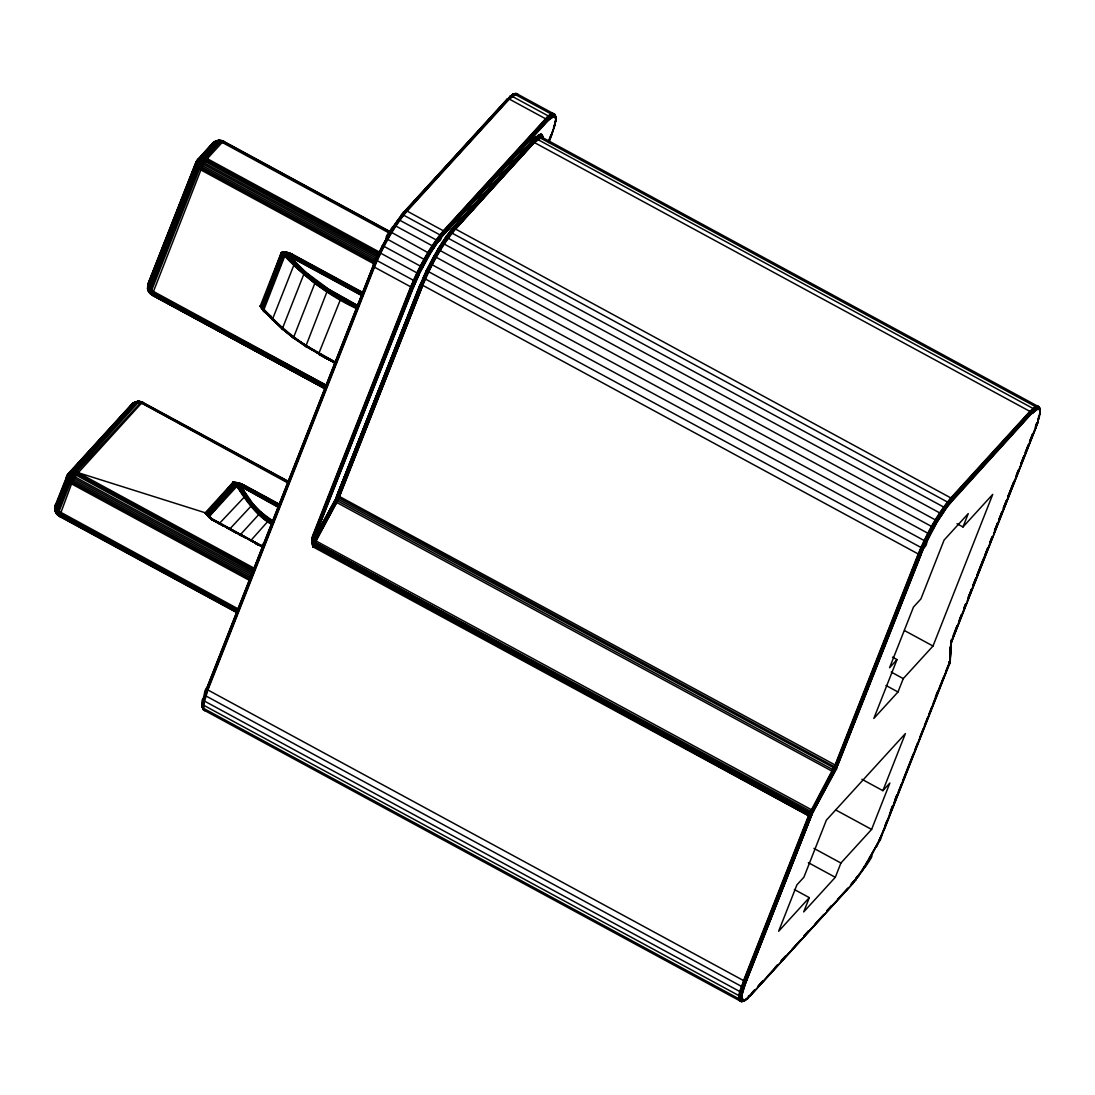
<?xml version="1.0" encoding="UTF-8"?>
<svg xmlns="http://www.w3.org/2000/svg" width="1095" height="1095" viewBox="0 0 1095 1095"><rect width="100%" height="100%" fill="white"/><g stroke="black" fill="none" stroke-linecap="round" stroke-linejoin="round"><path stroke-width="1.5" d="M357.764 308.53C330.649 294.678 303.972 278.281 284.686 254.218L284.44 252.233L281.347 252.589L260.268 306.107L264.388 312.034L271.177 316.359M426.352 260.583L387.822 239.449C383.086 239.299 389.327 229.772 391.846 232.551L430.13 253.876L419.125 274.174L413.636 286.89L313.512 540.122L313.129 546.911L808.521 815.679C811.614 817.719 814.05 812.558 809.78 812.777L313.704 543.709L337.671 497.39L421.808 284.81L918.212 553.961L921.155 554.043L835.8 768.882L338.328 499.375C335.617 497.308 333.961 500.579 337.575 500.921L832.966 769.689C836.115 772.741 839.14 765.966 834.404 766.664L339.012 497.883L336.535 497.363L335.645 498.731M273.668 320.205L263.17 308.845L283.783 253.41L361.87 295.636M363.212 293.501L291.352 254.492L282.578 252.972L261.157 306.97L273.161 320.246L260.323 306.203C263.211 312.185 269.822 313.115 273.408 320.246L260.323 306.203C281.935 329.349 307.325 349.346 336.316 362.938M542.258 134.74L542.572 137.422L540.711 134.74L536.167 137.231L536.673 138.901L1032.886 408.38C1036.5 410.953 1031.476 416.538 1029.861 411.364L534.483 142.596C528.995 139.79 542.107 132.591 533.06 140.406L454.042 226.952L450.483 231.168L451.373 232.756L947.421 502.003L948.9 504.672L1031.271 413.924L1038.375 408.736L1039.579 409.379L1039.935 411.528L1038.525 406.628L541.888 137.203C540.314 136.724 540.15 132.687 542.258 134.74L543.134 137.861L541.327 136.766L539.411 137.354L533.84 142.117L454.822 228.663C440.806 245.348 430.486 264.867 422.081 284.878L338.013 497.472L313.348 544.461L338.341 497.582L422.465 285.015C430.841 265.058 441.148 245.567 455.123 228.937L533.84 142.117M536.92 139.174L455.465 229.156C441.49 245.773 431.197 265.25 422.821 285.193L339.012 497.883L313.088 546.788L312.445 540.218L412.199 287.287C420.48 267.563 430.65 248.319 444.461 231.894L546.72 119.889L554.043 114.551L555.274 115.194L555.658 118.931L554.576 114.25L516.744 93.705L514.472 93.787L508.6 98.837L406.354 210.842C392.421 227.418 382.155 246.827 373.806 266.715L207.256 689.521C206.325 695.517 199.564 704.249 203.766 710.025L740.685 1001.295C743.888 1002.664 747.488 997.956 742.957 1001.213C733.486 1001.282 742.697 985.322 743.56 980.586L809.095 814.269L834.979 765.254L918.212 553.961C926.589 534.018 936.882 514.554 950.857 497.924L1029.861 411.364L1035.377 406.56L1037.28 405.971L1038.868 406.847C1041.454 409.489 1039.306 420.548 1039.935 409.325M284.44 252.233C286.301 251.85 288.45 252.124 287.328 254.259C304.574 277.555 331.415 293.022 356.984 306.477M272.244 524.313C254.834 515.635 245.485 496.678 234.303 482.909L206.106 513.514L209.994 518.168L205.34 512.802L78.073 472.657C73.83 470.658 67.671 472.164 66.425 477.078L67.233 480.103L71.545 483.867L249.879 580.624M861.929 871.196C881.393 840.07 867.254 866.734 861.341 871.155M363.376 293.159L291.489 254.149L286.274 252.206L263.977 309.433L283.4 329.403L282.551 328.199L303.63 274.681L305.888 272.313L328.746 289.258L359.133 306.326M555.822 117.069C554.96 128.307 557.054 116.645 554.576 114.25L553.002 113.36L551.1 113.948L545.584 118.766L443.338 230.771C429.363 247.402 419.07 266.865 410.693 286.822L312.445 536.235C310.419 541.012 313.334 548.746 314.183 539.958L337.041 497.308L420.945 284.727C429.473 264.415 439.957 244.596 454.179 227.678L533.265 141.31L538.849 136.423L542.052 136.492M143.103 403.466L142.761 402.344L141.282 403.425L76.636 474.477L71.545 483.867L59.472 516.429L237.807 613.173M223.982 142.432L223.654 141.31L222.778 141.802L207.297 158.693L201.959 167.206L152.082 295.061L325.886 389.149M202.192 706.973C203.492 696.749 200.234 706.234 203.205 708.136L738.865 998.749L742.054 997.915L743.765 1000.337M202.356 707.329L203.355 700.184L207.01 689.275L373.559 266.468C381.881 246.649 392.106 227.322 405.985 210.801L511.228 95.826L549.485 116.576L549.758 118.794L444.652 233.646L443.338 230.771L407.094 211.102C402.632 208.94 397.211 222.901 405.287 210.911M263.211 310.747L268.207 314.744L267.974 313.978M949.639 663.515C946.039 665.432 952.212 664.966 948.749 661.859M951.322 639.713L950.145 661.38C949.776 663.392 950.569 657.356 949.967 661.708L951.569 639.986L951.692 641.629L1035.678 428.145L1036.897 422.985M1039.963 414.115L1040.113 409.667M204.505 694.244C211.075 680.255 201.302 693.354 205.737 695.845L742.15 986.759L744.449 986.253L811.463 815.748M949.885 650.676L950.063 647.35M949.912 655.932L950.446 645.954M950.241 661.01L951.021 643.285M1038.95 416.47L1037.54 423.204L1038.717 416.182M813.626 810.902L813.065 812.203L810.533 811.244L314.128 541.984L313.088 546.788L313.512 540.122L334.988 501.524L314.183 539.753L311.76 540.15L315.292 540.547L813.626 810.902L834.527 772.522L334.591 501.318L314.416 538.261L313.088 546.788L312.02 540.191L312.8 536.413L411.049 286.986C419.426 267.057 429.719 247.607 443.68 230.99L545.926 118.985C549.69 111.088 560.188 114.099 549.758 118.794M55.599 505.274L55.968 503.974C53.942 507.71 54.599 515.225 59.992 515.594M533.087 140.762L454.069 227.308C439.752 244.349 429.199 264.306 420.617 284.755L336.767 497.322L314.347 539.178C308.899 537.549 317.974 533.347 314.183 539.958M952.171 500.798L950.857 497.924L454.822 228.663L454.151 226.268L536.331 136.574M949.981 662.215L949.693 663.105L950.241 660.271M744.449 986.253L742.999 991.085L739.864 991.564L204.204 700.937C202.452 695.722 200.809 702.949 203.355 705.07L739.015 995.697L742.191 995.013L742.355 1000.05L745.366 1000.118M555.233 121.121L554.7 125.774L555.685 120.094M1039.278 417.441L1038.991 418.372L1039.798 412.363M272.792 523.574C257.53 514.171 245.184 499.84 237.533 483.826C238.08 481.554 234.467 482.813 233.249 482.197L205.258 512.734L211.746 519.304L263.525 547.39M202.082 706.603L202.356 705.112L202.616 707.657M316.797 281.073L314.73 283.591L293.501 337.63L306.08 346.472M1040.113 411.186L1039.388 407.45L1037.28 405.971M326.83 385.522L152.985 291.202L149.454 288.478L148.14 286.411L148.304 283.933L147.784 284.7L148.126 290.736L152.246 295.308L325.106 388.752M951.158 644.024L950.843 645.106M218.754 140.831L222.162 140.694L222.175 142.391L390.012 233.454M210.158 518.181L205.258 512.734L212.143 519.564L263.963 547.158M334.988 362.815L318.659 354.137L336.247 363.663L318.604 353.972L341.558 296.786M401.92 214.907L393.748 226.008L397.759 220.068L399.169 219.931L436.125 239.887C438.205 245.102 443.995 237.054 439.889 234.85L403.644 215.181L401.222 215.414M446.596 235.849L438.151 248.784L440.231 250.591L937.69 521.165L945.327 509.462L943.657 507.04L448.266 238.272L446.596 235.849L454.151 226.268M312.034 542.559L313.184 536.55L411.433 287.136C419.782 267.235 430.048 247.826 443.981 231.25L546.227 119.245L551.729 114.455L553.618 113.866L555.097 114.838M210.733 518.825L212.074 519.796L205.258 512.734L211.978 520.07L205.34 512.802C207.489 512.843 211.978 520.741 210.172 518.003M951.021 644.763L951.281 643.176M950.159 661.681L950.282 660.641M811.929 814.625L809.095 814.269L313.238 545.693L313.567 541.45L337.903 496.008L421.466 284.755M263.977 309.433L263.457 309.529C273.038 320.164 258.037 304.684 266.455 312.746M273.189 522.986C258.817 513.829 245.814 500.36 239.271 484.757C239.914 483.319 239.244 482.553 237.506 482.717L243.2 484.866L280.183 504.932M305.71 346.526L326.885 291.941L328.746 289.258M282.619 329.403L272.546 319.11L294.021 264.744L296.156 263.115L305.888 272.313M879.162 841.288C884.938 824.672 880.079 845.039 878.655 840.467M555.384 115.591L552.291 115.509L546.87 120.245L444.625 232.249C430.91 248.579 420.795 267.7 412.569 287.287L312.869 540.013L312.623 544.667M312.581 540.027L411.816 287.232C420.138 267.413 430.376 248.072 444.241 231.551L546.501 119.547L553.865 114.181M208.201 515.649L206.257 513.61L233.139 482.183C235.795 483.511 241.927 487.781 239.531 483.155L280.019 505.151M202.329 703.962L206.681 688.755L373.231 265.948L382.401 245.499L422.67 267.358M555.398 121.449L553.7 127.951M741.958 995.3L742.999 991.085M1039.155 418.085L1039.963 412.692M313.102 544.612L314.046 543.859L313.129 546.911M441.436 237.232L546.98 121.312L554.097 116.138L555.822 118.575M363.513 292.83L291.612 253.835L286.301 252.425L281.442 252.575L282.469 253.26L262.307 307.777L263.95 309.926M540.944 134.055L538.822 135L539.986 137.792L1035.377 406.56L1036.554 409.311L1034.036 411.405M280.334 504.754L243.35 484.688L242.857 485.345L239.531 483.374L233.249 482.197L241.625 484.332L279.841 505.411M390.628 232.865L222.778 141.802L222.969 140.995L219.246 141.337L204.19 157.885L205.86 160.513L379.705 254.82M312.746 544.667L313.553 538.425L412.897 287.26C421.069 267.796 431.101 248.825 444.734 232.605L546.98 120.601L552.345 115.919L555.425 115.988M950.966 644.175L951.747 640.26M314.183 539.753L312.951 542.504L313.088 546.788L313.17 540.177L334.386 501.209M313.704 543.709L314.128 541.984L312.431 541.614M416.223 280.717L413.417 280.306L377.159 260.651C374.75 255.751 371.342 265.975 374.435 267.153L410.693 286.822L413.636 286.89M546.898 121.641L545.584 118.766L509.339 99.097L506.615 99.796L511.228 95.826M313.704 539.903L413.198 287.177C421.301 267.878 431.252 249.058 444.762 232.975L547.007 120.97L552.345 116.316L555.384 116.385M55.078 506.041L54.969 510.393L57.214 514.664M55.434 504.74L55.202 511.269L59.472 516.429M66.425 477.078L68.656 473.245L131.865 404.014L138.189 401.249L288.149 483.1M59.239 515.841L56.365 513.336L55.64 510.174M147.784 284.7L147.551 288.82L149.399 292.474L149.385 290.791M379.637 252.192L207.297 158.693L205.86 158.843L200.152 161.471L196.457 166.139L148.674 287.451L148.55 291.585L150.959 293.966L325.913 388.588L152.109 294.007L147.798 289.723L148.126 283.537L195.909 162.224L214.456 141.625L219.082 140.228L222.175 142.391L222.928 140.968L223.9 141.447M374.613 264.21L200.768 169.889C197.237 168.315 193.747 163.771 197.045 160.281L212.758 142.98L216.345 140.735L219.903 140.365M206.681 688.043L207.886 689.959L743.56 980.586L746.503 980.655M554.946 124.501L551.209 136.191L554.987 124.844M1037.786 422.396L1035.678 428.145M555.685 121.518L555.781 120.436M203.013 699.212L204.614 693.683M203.177 699.869L373.368 266.208C381.649 246.498 391.818 227.254 405.629 210.815L510.859 95.854M553.522 127.65L554.289 125.131M1037.608 421.808L1039.128 416.784M1037.731 422.109L1039.237 417.113M951.925 640.849L951.254 642.998L951.377 641.465M314.621 538.234L315.196 536.468M1035.213 427.296L1036.691 422.766M553.331 129.21L549.32 139.79M743.97 986.636L811.751 814.735M1035.487 427.625L1037.074 423.259M1035.624 428.61L1037.773 422.684M282.948 329.499L272.504 319.603L261.363 306.764L281.347 252.589C302.562 275.434 327.432 295.116 356.039 308.338M862.463 870.908L851.445 884.199L852.69 883.747L750.184 995.957L748.446 996.067M951.87 640.561L957.057 625.943M949.297 662.379L949.228 664.405M949.023 663.885L949.871 660.312M357.517 305.71L328.555 289.422L316.578 281.21L305.642 272.422L290.093 256.613L291.612 253.835L291.434 255.477L362.842 294.213M552.126 117.069L551.1 113.948L514.842 94.293L511.858 95.224M337.287 496.062L338.574 496.103L421.808 284.81L420.069 284.96L336.658 496.405L423.724 278.103L920.936 547.459C924.946 550.484 929.737 540.424 924.139 540.533L428.747 271.765L426.106 271.012L423.135 278.116M337.588 496.021L420.617 284.755M420.945 284.727L337.903 496.008L421.315 284.727C429.787 264.552 440.204 244.856 454.343 228.034L533.361 141.474L454.069 227.308M82.152 459.065L67.206 475.422L55.174 505.63L57.775 510.667L238.642 609.162M147.866 284.426L196.429 161.458L213.47 142.377L219.082 140.228M262.389 307.517L283.482 253.999L282.455 252.89L290.832 255.532L362.637 294.569M263.293 308.311L284.892 253.93L290.64 255.86L362.431 294.883M206.613 688.509L373.162 265.702M420.316 284.837L336.179 497.527M338.232 496.035L421.698 284.782C430.13 264.703 440.491 245.102 454.562 228.362L533.429 141.625L538.986 136.752L542.176 136.834M338.574 496.103L422.081 284.878M336.754 502.482L315.634 540.738L338.683 497.732L422.465 285.015M549.129 139.53L551.004 134.767M548.704 142.555L551.332 135.287M548.828 142.35L551.401 135.78M811.272 815.912L746.311 980.819L741.671 995.56L741.534 998.517L743.272 1000.981M338.93 496.199L836.498 765.72L837.73 765.487L923.742 547.856M892.521 657.151L897.01 659.587L873.824 718.457L897.996 691.985L903.265 678.613L933.008 646.023L992.741 494.379L962.998 526.969L957.003 523.711M794.34 889.51L809.328 897.64L803.703 911.916L835.307 877.3L840.919 863.024L871.606 829.421L889.865 783.034L882.898 790.672L861.916 779.284M962.998 526.969L968.267 513.582L944.095 540.068L920.909 598.938L913.476 607.082L889.578 667.731L897.01 659.587M882.898 790.672L905.387 733.582L826.383 820.128L803.894 877.218L796.914 884.856L778.641 931.243L809.328 897.64M953.239 635.401L956.989 625.875M959.494 619.524L961.369 614.747M965.749 603.632L963.874 608.396L965.817 603.701M968.254 597.281L971.374 589.329M975.768 578.215L972.634 586.154L975.837 578.283M977.014 575.039L983.269 559.148M985.144 554.385L987.649 548.034M990.154 541.683L992.029 536.906M997.668 522.616L994.534 530.555L997.737 522.685M998.914 519.441L1002.048 511.488L998.996 519.509M1006.428 500.374L1003.294 508.313L1006.497 500.442M1013.929 481.307L1007.674 497.198L1014.011 481.376M1016.434 474.956L1018.309 470.193M1020.814 463.828L1023.948 455.89L1020.896 463.91M1028.328 444.775L1025.194 452.714L1028.397 444.844M958.946 621.18L961.437 614.829M968.322 597.35L971.457 589.411M977.082 575.108L987.731 548.102M990.236 541.751L992.111 536.988M1015.886 476.612L1018.391 470.261M952.253 638.919L966.023 603.961M967.268 600.785L992.303 537.248M993.548 534.059L1034.857 429.213M1035.678 428.378L952.253 640.082L952.39 639.179M890.495 810.847L892.357 806.084M894.861 799.747L896.737 794.984M935.458 696.68L937.334 691.917M885.116 825.356L886.991 820.607M889.496 814.256L892.617 806.331M893.862 803.155L896.983 795.23M898.228 792.068L901.363 784.129M902.609 780.968L913.23 754.003M915.091 749.254L917.596 742.903M920.101 736.565L923.222 728.64M924.467 725.465L927.588 717.54M928.834 714.364L931.968 706.439M933.214 703.264L943.835 676.313M945.697 671.55L948.202 665.212M948.393 665.473L882.269 833.117M949.16 664.145L881.872 835.362M949.228 664.638L884.199 829.764L884.199 829.052L879.039 840.851M339.272 496.322L422.821 285.193M313.238 545.693L314.046 543.859M209.159 516.553L238.053 485.099L233.249 482.197L241.393 484.825L279.663 505.685M243.35 484.688C230.415 484.428 268.946 522.069 273.545 522.397M1036.418 409.681C1042.919 405.739 1031.408 407.573 1030.778 412.158L951.774 498.704C937.895 515.225 927.67 534.552 919.348 554.371L835.512 767.102L809.643 816.09L744.682 980.997L740.179 995.998L740.59 1000.912M413.445 287.054L419.262 274.133L378.993 252.274L375.79 259.159M397.622 220.246L401.4 215.195M335.768 498.677L419.878 285.124L426.448 270.971M811.532 814.817L813.065 812.203M242.857 485.345L241.721 487.48L253.054 503.987L260.966 512.118L273.873 521.795M314.648 536.673C313.211 538.384 309.789 552.167 314.662 540.218L335.508 501.797M878.874 840.673L881.667 834.554M923.578 547.965L937.648 521.028L948.954 504.07L1031.298 413.568L1036.623 408.914L1039.675 408.983M335.946 498.649L334.468 501.25M812.12 813.517L836.826 767.198L920.717 554.316L929.915 534.428L937.553 520.85M869.457 859.671L878.245 841.932M878.423 842.11L862.559 869.8M876.068 847.256L879.148 841.028M879.189 841.179L876.137 847.42M379.048 252.753L386.371 238.751L398.21 219.862M426.106 271.012L433.935 256.038L933.871 527.722M426.242 270.971L438.301 249.099L450.483 230.853L533.169 139.722M67.301 475.011L132.906 403.206L136.875 402.193L141.282 403.425L141.364 402.029L134.425 402.221L130.415 406.19L131.865 404.014L137.34 401.345L139.736 401.413L141.282 403.425L142.035 401.988L143.021 402.467M131.181 405.547L132.591 403.412L138.189 401.249M195.649 163.114L197.88 159.281M211.308 145.156C212.936 140.885 218.603 140.228 222.175 142.391L220.998 140.393M357.175 306.189C332.209 292.885 305.218 277.897 288.669 254.957C289.217 253.15 289.532 252.069 291.489 254.149L291.804 254.765M404.739 211.253L507.546 98.906M313.813 541.847L335.234 501.661M834.431 772.481L835.499 770.661M872.14 853.224L875.083 848.269M314.347 539.178L334.591 501.318M382.442 245.636L390.135 231.948M314.977 540.382L335.809 501.962M315.292 540.547L336.124 502.14M510.503 95.963L509.49 96.949L513.706 94.019M313.184 536.55L311.746 539.944L313.567 536.646M868.595 859.52L870.717 855.742M868.855 859.616L871.688 854.606M434.003 256.12L438.151 248.784M314.949 536.591L313.512 540.122M865.693 864.338L867.144 861.929M313.95 536.701L312.157 541.614M394.091 225.638C386.07 242.392 391.216 222.791 395.911 226.063L432.155 245.732L434.031 247.867L437.836 242.063M434.017 247.662L430.13 253.876M438.192 248.921L446.568 236.096M251.125 540.191L269.781 519.249M314.32 536.701L312.445 540.218M513.664 94.663L515.362 94.663M862.258 869.745L864.968 865.543M148.646 282.77L147.688 288.642L152.301 293.214L326.091 387.698L152.109 294.007M148.167 285.179L147.551 288.82L149.235 291.886M66.685 476.202L67.206 475.422M254.916 568.606L78.073 472.657L73.666 471.425L69.697 472.438C67.575 475.326 71.011 478.501 73.447 479.761L251.782 576.504M55.489 506.67L54.75 508.231L56.187 512.063M357.353 305.929C332.497 292.94 307.435 278.335 289.532 256.23L295.869 263.197L290.462 256.887L291.024 256.148M941.549 515.006L945.355 509.216M742.574 999.708C736.524 1003.513 744.381 982.68 745.065 981.052L810.587 814.803L836.498 765.72L919.718 554.426C927.999 534.716 938.182 515.471 951.993 499.046L1030.997 412.486L1036.445 407.737L1039.552 407.805M857.837 876.219L859.589 873.687M861.655 871.196L851.801 884.185M138.668 402.741L139.654 401.591L141.269 401.714M272.983 523.287C258.516 514.376 246.909 501.168 239.066 486.153L239.203 485.071L241.023 485.687L279.129 506.629M945.327 509.462L952.253 500.47M855.811 878.341L857.481 876.151M854.497 880.599L858.918 875.973M272.08 524.505C255.778 515.143 244.924 499.388 235.384 483.785L207.256 514.554L208.242 515.567L235.74 483.401L278.828 507.259M455.465 229.156L537.193 139.407L541.587 136.998M743.724 1000.981C753.593 994.274 744.203 1002.076 740.685 1001.295M851.075 884.158L854.141 880.544M852.43 883.952L855.989 879.764L855.441 880.407M207.475 514.308L234.275 482.649L278.965 506.944M209.296 516.402L236.506 484.606L239.203 485.071L233.249 482.197C235.425 483.867 239.394 481.951 242.679 485.619M137.245 402.549C138.203 400.619 141.515 401.016 141.282 403.425L137.258 401.865L134.11 402.618L70.901 471.863L70.915 475.449L74.227 478.323L252.562 575.08M454.822 228.663L533.635 141.912L539.178 137.067L542.353 137.149M260.966 512.118L239.805 535.291M84.452 456.547L105.134 433.88M107.433 431.362L128.115 408.709M404.52 211.499L507.245 99.043M454.179 227.678L533.429 141.625M454.562 228.362L533.635 141.912M455.123 228.937L537.193 139.407M208.447 515.307L236.356 484.77M219.068 523.793L246.238 495.036L240.777 486.276L238.34 484.893M229.43 529.364L253.054 503.987M260.966 546.337L264.306 542.668M752.265 992.385L754.564 989.866M758.014 986.102L762.613 981.065M775.246 967.213L777.546 964.709M780.995 960.931L785.58 955.894M803.963 935.76L808.562 930.723M826.944 910.588L831.543 905.551M754.934 989.907L746.201 999.174M758.383 986.143L762.982 981.106M767.581 976.069L777.915 964.75M781.365 960.972L785.964 955.935M791.699 949.639L800.897 939.578M804.332 935.801L808.931 930.764M814.68 924.467L823.864 914.407M827.314 910.629L831.913 905.592M837.661 899.296L847.995 887.977M755.29 989.894L746.571 999.146M758.739 986.116L778.271 964.722M781.72 960.945L801.253 939.551M804.702 935.773L824.234 914.38M827.669 910.602L847.202 889.208M749.883 996.094L852.129 884.089L865.994 865.351L865.255 865.611M533.06 140.406L454.042 226.952L533.197 141.132M305.614 346.335L319.069 353.877L293.501 337.63M314.662 540.218L313.923 540.957L313.909 540.013M533.073 140.653L540.684 135.109L541.97 135.78L542.737 138.736M533.142 140.981L538.767 136.067L541.984 136.136M534.483 142.596L541.888 137.203M746.927 999.037L750.814 995.204L750.184 995.957M135.876 402.508L137.381 401.4L141.364 402.029M536.167 137.231L533.073 140.05L538.959 134.671M211.924 143.993L212.676 143.363M131.03 405.013L132.755 403.904M69.697 472.438C65.59 474.929 69.628 479.925 72.735 481.184L251.07 577.941M509.668 96.634L512.953 94.17M250.427 579.323L72.092 482.566L67.849 478.857L67.041 475.887L69.012 473.875L73.283 472.26L78.073 472.657L74.159 476.421L70.203 483.046L58.541 512.788L58.336 515.416L59.732 516.553M743.327 1000.967L745.818 999.146M747.529 998.654L744.107 1000.939M210.103 517.73L263.827 547.144L211.746 519.304L205.34 512.802L212.143 519.564M263.375 310.651L264.114 310.337L272.559 319.808M263.58 547.349L211.896 519.153L206.284 514.267L212.115 519.044L210.322 518.428L205.34 512.802M260.323 306.203L266.619 312.787L260.323 306.203L263.676 310.734L268.385 314.197C266.372 314.101 258.967 305.067 263.156 309.064M293.652 338.245L282.4 328.719M238.204 610.339L57.378 511.871L54.832 507.861L67.055 476.831L71.736 473.204L78.073 472.657L73.406 475.832L69.012 482.128L57.378 511.871L57.419 514.718L59.65 516.156M318.727 354.15L336.343 363.663M512.611 94.348L515.594 93.431M512.309 94.594L515.991 93.445L518.003 94.362L516.443 94.129M512.049 94.882L515.074 94.95M516.388 93.54L508.97 98.933L406.724 210.938C392.763 227.555 382.483 247.005 374.107 266.947L207.557 689.754L203.875 700.718L203.437 709.793M516.744 93.705L509.339 99.097L407.094 211.102C393.119 227.733 382.826 247.196 374.435 267.153L207.886 689.959L203.355 705.07L203.766 710.025L205.011 710.682L203.15 709.519L202.082 705.837M538.822 135L540.807 134.384L542.696 137.039M1037.608 406.19L1030.203 411.583L951.199 498.143C937.238 514.746 926.945 534.209 918.582 554.138L834.76 766.842L808.876 815.857L743.916 980.75L740.234 991.728L739.796 1000.803M742.944 1000.871L741.041 1001.46L739.426 1000.638M741.438 1001.555L745.12 1000.406M261.513 307.531L263.17 308.845M209.172 517.565L263.717 547.213M139.01 401.4L136.875 402.193L73.666 471.425L73.68 473.765L254.177 572.411M237.902 611.366L57.186 512.966L55.01 510.092L55.462 507.615L68.177 476.667L71.914 473.861L78.073 472.657L71.517 476.243L68.013 481.143L56.392 510.9L56.666 513.952L58.336 515.416L237.697 612.803M219.383 140.406L222.162 140.694M313.43 542.408L312.486 542.559M313.211 544.598L808.521 815.679M207.845 516.265L212.211 519.167L206.763 514.294L212.019 519.071M78.073 472.657L72.256 474.532L67.849 478.857L55.996 508.655L55.667 512.173L57.2 513.925L237.725 612.187M375.79 261.527L201.959 167.206L198.647 164.647L197.155 161.745L198.92 158.474L201.466 157.543L207.297 158.693L200.741 162.265L197.237 167.165L149.454 288.478L149.591 293.131L152.944 294.555M217.494 140.79L213.648 142.87L218.275 140.379L220.629 140.393L222.175 142.391L218.151 140.844L215.592 141.104L199.728 158.474L200.152 161.471L202.424 163.73L377.282 258.666M376.516 260.104L202.671 165.783L199.618 163.415L198.25 160.746L198.469 159.145L201.124 158.05L207.297 158.693L203.396 162.443L199.427 169.068L151.644 290.394L150.959 293.966L152.876 295.185L148.55 291.585M287.629 252.384L289.299 253.15L281.442 252.575L282.469 253.26M287.533 253.451L284.549 252.671L291.434 255.477L286.329 252.658L281.442 252.575L291.188 254.848L363.034 293.857M284.495 252.452L282.934 252.37L293.857 265.031L314.854 283.304L327.008 291.64L356.162 308.037M362.24 295.185L290.449 256.148L281.442 252.575M235.384 482.498L240.243 483.99L277.993 505.192M239.107 485.372L241.981 486.878M429.87 263.525L930.202 534.497M869.088 859.684L872.386 853.361M375.161 262.909L201.316 168.589L197.839 165.906L196.265 161.909L198.236 159.911L202.507 158.282L207.297 158.693L202.63 161.855L198.236 168.151L150.453 289.463L150.302 293.83C153.847 295.171 151.083 293.214 152.465 294.925M362.048 295.431L286.178 254.3C304.67 278.472 331.552 294.049 358.092 307.887M283.071 252.835L286.329 253.383L290.64 255.86M59.855 515.416L57.57 514.677L57.159 513.158M286.329 252.904L291.489 254.149M222.258 141.583L220.725 141.748L205.86 158.036L206.175 159.199L378.952 253M291.229 255.819L284.604 253.15L286.274 253.848M235.384 483.785L233.249 482.197L242.488 485.92M238.204 484.757L239.203 485.071M287.602 252.904L291.626 255.121M287.15 254.738L290.64 256.682M357.928 308.215L327.337 291.024L315.196 282.702L304.123 273.805L283.509 253.219L284.686 254.218M222.901 141.296L221.737 140.872L224.023 141.83M221.409 141.351L222.518 141.679M141.104 401.673L142.008 402.317L138.353 402.358L75.144 471.589L75.158 473.191L253.465 570.427M278.705 507.546L239.695 485.824L245.663 495.351L240.9 485.988L235.452 482.758L279.293 506.301M233.249 482.197L237.519 484.045M138.353 401.468L141.282 403.425L137.751 401.632L135.451 402.276L72.243 471.521L72.256 474.532L75.021 476.941L251.864 572.89M286.329 253.26L290.832 255.532L290.832 256.435M240.284 483.771L241.625 484.332M287.232 254.505L284.618 253.383M141.885 402.221L289.244 482.142M514.472 93.787L515.69 94.43M553.933 116.508L555.124 117.138M1039.661 408.189L1036.568 408.12L1031.161 412.842L952.144 499.388C938.429 515.731 928.314 534.839 920.087 554.44L836.238 767.239L810.382 816.158L743.313 986.841L740.836 998.9L742.602 1001.405M1039.702 408.586L1036.636 408.517L1031.257 413.212L952.253 499.758C938.62 515.964 928.587 534.949 920.416 554.399L836.553 767.239L810.724 816.117L743.656 986.759L741.342 995.752L741.192 998.736L742.957 1001.213M1038.224 409.119L1039.401 409.735M202.739 708.848L204.149 709.861L202.917 709.204L202.041 706.22M741.835 1001.569L740.193 1000.898L739.631 999.01L742.15 986.759L809.26 815.994L835.143 766.993L918.951 554.275C927.314 534.387 937.566 514.978 951.5 498.403L1033.516 408.873L1037.909 406.464L1039.155 407.121L1040.209 410.817M336.274 363.061L305.642 345.965L334.906 362.007M305.614 346.171L335.111 362.691M149.235 291.311L147.784 287.164L195.923 165.099L201.138 159.884L207.297 158.693L199.523 159.897L195.649 164.072L147.866 285.384L148.331 288.56L152.588 292.269L326.789 385.632M318.631 353.808L336.192 363.54M152.301 293.214L326.365 386.781M163.812 300.523L166.823 302.138L163.867 300.482M318.604 353.972L336.192 363.444M152.794 295.212L230.922 337.356M233.933 338.971L265.483 355.998M268.48 357.613L271.492 359.242M274.489 360.857L283.509 365.716M286.52 367.345L295.527 372.204M298.538 373.819L306.039 377.871M309.05 379.5L312.061 381.115M315.059 382.744L318.07 384.359L315.141 382.675M223.654 141.31L390.258 231.702M223.27 141.433L389.628 231.688M378.911 255.997L203.793 160.814L202.643 159.281L202.89 157.461L217.768 141.159L220.259 140.831L222.175 142.391L219.849 140.94L216.837 140.844L201.124 158.05L201.48 160.554L204.259 162.977L376.598 256.476M356.806 306.778C330.622 293.35 304.903 277.446 286.178 254.3L295.294 263.498L288.532 255.217M904.538 630.583L933.008 646.023M334.96 361.856L305.806 345.459M891.275 672.097L903.265 678.613M886.006 685.484L897.996 691.985M163.785 300.55L166.782 302.179M175.775 307.052L184.768 311.938M216.235 329.006L219.233 330.635M228.225 335.522L231.223 337.15M256.695 350.961L259.693 352.59M268.686 357.476L271.683 359.105M280.676 363.978L283.673 365.607M309.146 379.431L312.143 381.06M142.761 402.344L288.382 481.335M288.751 482.498L140.831 402.495L76.54 472.137L77.389 473.478L254.218 569.414M835.636 809.903L871.606 829.421M263.991 547.254L210.486 518.332M235.754 532.635L226.87 527.817L235.712 532.731M238.71 534.237L246.101 538.247M254.984 543.065L257.941 544.667M813.955 848.392L840.919 863.024M808.329 862.655L835.307 877.3M318.932 354.013L335.043 362.76M318.645 354.109L336.274 363.677M152.588 292.269L326.392 386.686M152.041 294.623L325.886 389.136M213.676 520.18L262.471 546.761M315.141 542.477L809.78 812.777M314.375 544.023L809.095 814.269M213.621 520.371L246.142 538.124M249.099 539.739L262.403 546.994M238.669 534.346L241.625 535.961M254.916 543.229L257.873 544.845M268.426 313.991L263.525 310.843L261.253 307.627M269.616 519.509L273.777 521.945C259.83 513.719 248.798 501.017 241.051 486.892M269.438 519.796L273.613 522.247M318.741 353.411L293.556 337.383L282.455 328.473M266.359 313.293L268.316 314.457L263.525 310.843M267.864 521.863L272.149 524.409M260.268 306.107L261.363 306.764M210.87 518.263L212.184 519.071L210.952 518.318M235.74 483.401C244.075 496.843 256.326 515.594 272.422 524.081M273.38 522.671C259.009 513.842 247.511 500.716 239.695 485.824L245.061 495.734M272.587 523.848C255.833 514.759 245.91 497.938 235.493 483.059M286.301 253.616L287.328 254.259M209.405 517.497L210.637 518.277M149.714 293.09L150.549 293.638L150.193 292.693M268.193 521.466L272.34 524.19M1039.415 408.736L1038.525 406.628M243.2 484.866L240.366 483.401L243.035 485.085M211.006 518.4L212.211 519.208M261.253 307.065L262.307 307.777M239.873 485.29L240.9 485.988M293.501 338.026L305.929 346.54M211.048 518.524L212.197 519.372M151.904 294.966L150.905 294.103M206.257 513.61L207.256 514.554M240.175 484.236L242.31 486.235M282.4 328.952L294.103 338.245M282.428 329.143L293.925 338.3M236.931 484.195L238.053 485.099M211.048 518.688L208.926 516.553M239.956 485.017L235.425 482.662L241.023 485.687M272.504 319.37L283.167 329.472M239.463 483.867L242.146 486.563M272.956 320.192L261.349 307.599L266.619 312.787L262.211 309.023M57.173 513.651L55.434 510.845M296.156 263.115L288.615 255.6L295.582 263.334M272.778 320.11L262.773 308.831M294.459 264.196L285.357 253.944L285.672 254.793M262.376 308.954L265.168 311.596L264.018 310.528M262.649 308.858L263.827 310.391M208.488 516.046L209.077 516.84M262.526 308.899L263.676 310.734M236.383 483.661L236.712 484.401M941.549 514.814L939.674 512.884L444.296 244.117L442.421 241.981M554.864 114.523L555.932 118.205M202.192 705.467L202.726 707.274M148.468 290.941L148.66 291.667M1032.708 433.647L1029.574 441.586L1032.777 433.729M324.079 387.603L321.068 385.974L324.134 387.562M223.914 526.216L213.552 520.604L223.9 526.257"/></g></svg>
